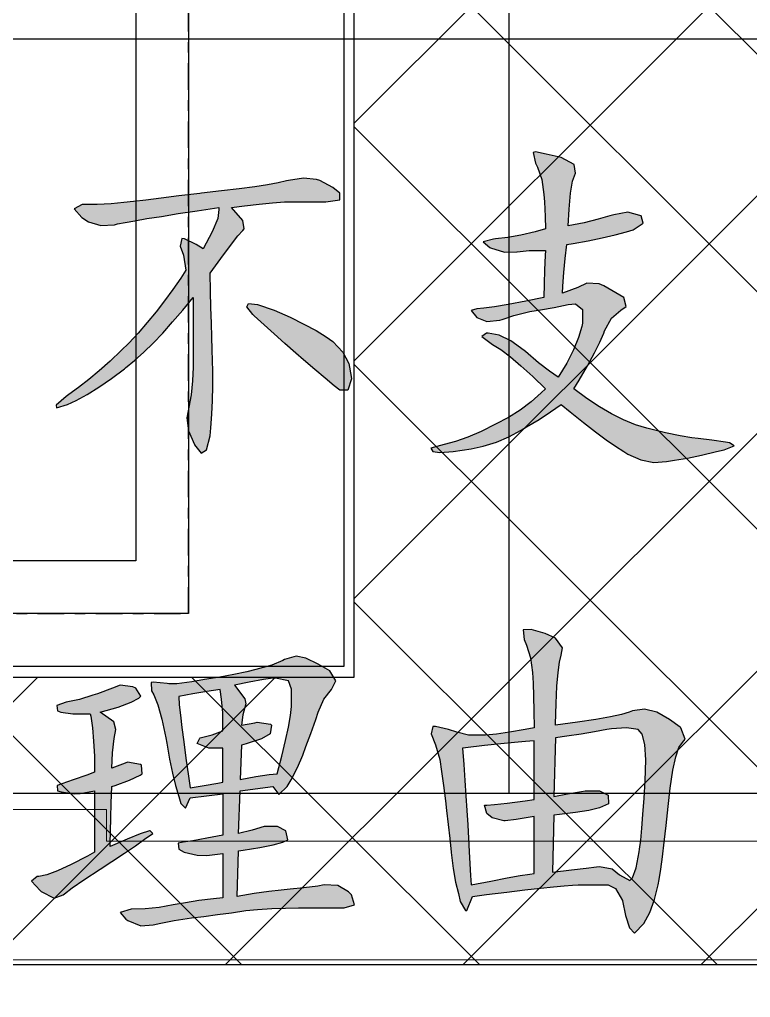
# Model space of a CAD drawing. Header units: millimetres. Extents: x 20905 to 43117, y -15595 to -5301.
# Drawn here: x 26114.19 to 26121.1, y -15139.69 to -15130.45 of the extents above; entities that cross this region are included whole.
import ezdxf

# ---------------------------------------------------------------- set-up
doc = ezdxf.new("R2010")
doc.units = ezdxf.units.MM
doc.header["$LTSCALE"] = 0.2
doc.linetypes.add('CENTER', pattern=[2, 1.25, -0.25, 0.25, -0.25])
doc.layers.add('HOU', color=7, linetype='Continuous', lineweight=13)
for name, color, linetype in [('LCM', 5, 'Continuous'), ('LENS', 6, 'Continuous'), ('tape', 62, 'Continuous'), ('保护膜', 3, 'Continuous')]:
    doc.layers.add(name, color=color, linetype=linetype)

# ---------------------------------------------------------------- blocks, each defined once
blk = doc.blocks.new('LCM')
at = {"layer": 'tape', "linetype": 'ByBlock'}
h = blk.add_hatch(dxfattribs=at)
h.set_pattern_fill('ANSI37', color=256, scale=0.5, style=0)
h.set_pattern_definition([(45, (-4594.2397, 2209.7575), (-1.122532, 1.122532), []), (135, (-4594.2397, 2209.7575), (-1.122532, -1.122532), [])])
edge = h.paths.add_edge_path()
edge.add_line((33.171, -226.368), (31.171, -225.368))
edge.add_line((31.171, -225.368), (-3.32, -225.368))
edge.add_arc((-3.32, -224.868), 0.5, 180, 270, ccw=False)
edge.add_line((-3.82, -224.868), (-3.82, 2.732))
edge.add_arc((-3.32, 2.732), 0.5, 90, 180, ccw=False)
edge.add_line((-3.32, 3.232), (138.68, 3.232))
edge.add_arc((138.68, 2.732), 0.5, 0, 90, ccw=False)
edge.add_line((139.18, 2.732), (139.18, -224.868))
edge.add_arc((138.68, -224.868), 0.5, -90, 0, ccw=False)
edge.add_line((138.68, -225.368), (85.3858, -225.368))
edge.add_line((85.3858, -225.368), (83.7108, -226.368))
edge.add_line((83.7108, -226.368), (33.171, -226.368))
h.paths.add_polyline_path([(-1.1, -218.64), (136.46, -218.64), (136.46, 1.1), (-1.1, 1.1)], flags=16)
at = {"layer": 'HOU', "linetype": 'ByBlock'}
for p, q in [((-3.77, 2.682), (-3.77, -224.818)), ((-2.35, -2.8), (-2.35, -216.3)), ((-2.65, -224.6), (-2.65, -216.3)), ((-2.65, -216.3), (-2.35, -216.3))]:
    blk.add_line(p, q, dxfattribs=at)
at = {"layer": 'LCM', "linetype": 'ByBlock'}
for points in [[(-2.2, 2), (137.56, 2), (137.56, -223.8), (-2.2, -223.8)], [(137.56, -220.1), (-2.2, -220.1), (-2.2, 2), (137.56, 2)], [(-1, 1), (136.36, 1), (136.36, -218.54), (-1, -218.54)], [(0, 0), (135.36, 0), (135.36, -216.576), (0, -216.576)]]:
    blk.add_lwpolyline(points, close=True, dxfattribs=at)
at = {"layer": 'LCM', "linetype": 'CENTER'}
blk.add_lwpolyline([(-0.5, -217.076), (135.86, -217.076), (135.86, 0.5), (-0.5, 0.5)], close=True, dxfattribs=at)
at = {"layer": 'tape', "linetype": 'ByBlock'}
blk.add_lwpolyline([(33.171, -226.368), (31.171, -225.368), (-3.32, -225.368, -0.414214), (-3.82, -224.868), (-3.82, 2.732, -0.414214), (-3.32, 3.232), (138.68, 3.232, -0.414214), (139.18, 2.732), (139.18, -224.868, -0.414214), (138.68, -225.368), (85.3858, -225.368), (85.3858, -225.368), (83.7108, -226.368)], format="xyb", close=True, dxfattribs=at)
blk.add_lwpolyline([(-1.1, -218.64), (136.46, -218.64), (136.46, 1.1), (-1.1, 1.1)], close=True, dxfattribs=at)

msp = doc.modelspace()

# ---------------------------------------------------------------- hatches: boundary and pattern name
for points in [[(26119.1601, -15132.631), (26119.0083, -15132.6335), (26118.8951, -15132.6434), (26118.8914, -15132.6434), (26118.7757, -15132.6471), (26118.6413, -15132.6061), (26118.6351, -15132.6036), (26118.5729, -15132.5513), (26118.6711, -15132.524), (26118.6886, -15132.5227), (26118.8043, -15132.5103), (26118.93, -15132.4879), (26119.0643, -15132.4555), (26119.1601, -15132.4282), (26119.1576, -15132.31), (26119.1514, -15132.1731), (26119.1464, -15132.1047), (26119.1265, -15131.9603), (26119.0855, -15131.8446), (26119.0656, -15131.8085), (26119.0444, -15131.7052), (26119.0656, -15131.7003), (26119.1676, -15131.7214), (26119.3082, -15131.7538), (26119.4314, -15131.8197), (26119.4438, -15131.9018), (26119.4177, -15131.9777), (26119.3978, -15132.0897), (26119.3841, -15132.2415), (26119.3754, -15132.4008), (26119.5259, -15132.3697), (26119.6578, -15132.3373), (26119.7698, -15132.305), (26119.8071, -15132.2938), (26119.939, -15132.2701), (26120.0535, -15132.3012), (26120.0635, -15132.3062), (26120.0846, -15132.3734), (26119.9888, -15132.4356), (26119.9278, -15132.4555), (26119.8183, -15132.4854), (26119.6977, -15132.514), (26119.5658, -15132.5414), (26119.4227, -15132.5663), (26119.3629, -15132.5762), (26119.348, -15132.7081), (26119.3356, -15132.8388), (26119.3256, -15132.9707), (26119.3219, -15133.0354), (26119.4675, -15132.9818), (26119.5508, -15132.9408), (26119.6678, -15132.9458), (26119.7126, -15132.9669), (26119.8271, -15133.0329), (26119.9017, -15133.0752), (26119.9229, -15133.161), (26119.8743, -15133.1971), (26119.786, -15133.2705), (26119.72, -15133.39), (26119.7126, -15133.4124), (26119.6753, -15133.4982), (26119.6242, -15133.6002), (26119.5595, -15133.7209), (26119.4787, -15133.8578), (26119.4301, -15133.9387), (26119.5521, -15134.0295), (26119.6703, -15134.1091), (26119.786, -15134.1763), (26119.8992, -15134.2336), (26120.01, -15134.2784), (26120.117, -15134.312), (26120.1307, -15134.3157), (26120.2936, -15134.3555), (26120.4318, -15134.3841), (26120.5425, -15134.4028), (26120.6022, -15134.4102), (26120.7329, -15134.4239), (26120.8623, -15134.4438), (26120.8984, -15134.4501), (26120.9431, -15134.4774), (26120.8498, -15134.5148), (26120.7764, -15134.5309), (26120.6346, -15134.5658), (26120.5027, -15134.5932), (26120.3795, -15134.6143), (26120.3048, -15134.6255), (26120.1842, -15134.6342), (26120.0622, -15134.6106), (26119.9403, -15134.5558), (26119.9017, -15134.5309), (26119.8233, -15134.4824), (26119.7337, -15134.4202), (26119.633, -15134.3443), (26119.5197, -15134.2572), (26119.3941, -15134.1564), (26119.3082, -15134.0867), (26119.2087, -15134.1577), (26119.1004, -15134.2286), (26118.9822, -15134.2995), (26118.9312, -15134.3294), (26118.8167, -15134.3928), (26118.6973, -15134.4438), (26118.5729, -15134.4812), (26118.4596, -15134.5048), (26118.2904, -15134.5322), (26118.1647, -15134.5396), (26118.0963, -15134.5309), (26118.0801, -15134.4986), (26118.2033, -15134.4638), (26118.3103, -15134.4364), (26118.4273, -15134.3966), (26118.5554, -15134.3418), (26118.6886, -15134.2746), (26118.8117, -15134.2112), (26118.9237, -15134.1402), (26119.027, -15134.0631), (26119.1216, -15133.9785), (26119.1601, -15133.9387), (26119.0407, -15133.8217), (26118.93, -15133.7209), (26118.8304, -15133.6376), (26118.7396, -15133.5691), (26118.6624, -15133.5206), (26118.5592, -15133.4435), (26118.604, -15133.4124), (26118.6214, -15133.4124), (26118.7234, -15133.431), (26118.8354, -15133.4858), (26118.9598, -15133.5766), (26118.9723, -15133.5878), (26119.0967, -15133.6923), (26119.2, -15133.7732), (26119.2821, -15133.8304), (26119.3617, -15133.6973), (26119.4252, -15133.5716), (26119.4724, -15133.4559), (26119.5035, -15133.3489), (26119.511, -15133.3178), (26119.5098, -15133.1896), (26119.4438, -15133.1374), (26119.3754, -15133.1424), (26119.2435, -15133.1697), (26119.1141, -15133.1934), (26119.0121, -15133.2095), (26118.8628, -15133.2469), (26118.7508, -15133.283), (26118.7296, -15133.2904), (26118.6077, -15133.3029), (26118.5131, -15133.2643), (26118.4596, -15133.1983), (26118.5131, -15133.1834), (26118.5803, -15133.1784), (26118.6786, -15133.1648), (26118.8105, -15133.1424), (26118.9747, -15133.1113), (26119.1464, -15133.0752), (26119.1477, -15132.9458), (26119.1514, -15132.8151), (26119.1576, -15132.6807)], [(26116.2697, -15132.0499), (26116.4153, -15132.03), (26116.5373, -15132.0113), (26116.638, -15131.9927), (26116.7152, -15131.9753), (26116.7351, -15131.9703), (26116.8769, -15131.9504), (26116.9989, -15131.9603), (26117.0312, -15131.9703), (26117.1544, -15132.0375), (26117.2204, -15132.091), (26117.2191, -15132.1532), (26117.086, -15132.1718), (26116.6953, -15132.1718), (26116.5821, -15132.1806), (26116.4564, -15132.1942), (26116.3183, -15132.2104), (26116.1963, -15132.2253), (26116.3046, -15132.3485), (26116.3158, -15132.4282), (26116.3046, -15132.4418), (26116.2573, -15132.4941), (26116.1876, -15132.5837), (26116.0943, -15132.7081), (26115.9948, -15132.8462), (26115.9985, -15133.0154), (26116.0022, -15133.1722), (26116.006, -15133.3178), (26116.0097, -15133.4497), (26116.0134, -15133.5691), (26116.0172, -15133.6761), (26116.0209, -15133.7707), (26116.0209, -15133.7769), (26116.0196, -15133.915), (26116.0159, -15134.0494), (26116.0097, -15134.1801), (26116.001, -15134.307), (26115.9948, -15134.3829), (26115.9599, -15134.5173), (26115.9114, -15134.5459), (26115.8479, -15134.4687), (26115.8467, -15134.4638), (26115.7907, -15134.3356), (26115.7745, -15134.2124), (26115.792, -15134.1129), (26115.8156, -15133.9947), (26115.8293, -15133.864), (26115.833, -15133.7359), (26115.833, -15133.0752), (26115.736, -15133.1959), (26115.6402, -15133.3078), (26115.5468, -15133.4124), (26115.456, -15133.5069), (26115.3677, -15133.594), (26115.2806, -15133.6724), (26115.196, -15133.7421), (26115.186, -15133.7496), (26115.0616, -15133.8429), (26114.9446, -15133.9237), (26114.8339, -15133.9934), (26114.7306, -15134.0482), (26114.6472, -15134.0867), (26114.544, -15134.1178), (26114.5402, -15134.093), (26114.6348, -15134.0108), (26114.6609, -15133.9922), (26114.753, -15133.9262), (26114.8476, -15133.8516), (26114.9471, -15133.7695), (26115.0491, -15133.6774), (26115.1537, -15133.5778), (26115.2271, -15133.5069), (26115.3142, -15133.4124), (26115.4, -15133.3141), (26115.4834, -15133.2133), (26115.5643, -15133.1088), (26115.6414, -15133.0018), (26115.7173, -15132.8923), (26115.7658, -15132.8189), (26115.7422, -15132.6758), (26115.7111, -15132.5899), (26115.7273, -15132.5202), (26115.7521, -15132.5227), (26115.8641, -15132.575), (26115.9276, -15132.6173), (26116.0147, -15132.4555), (26116.0657, -15132.3311), (26116.0781, -15132.244), (26116.0756, -15132.2253), (26115.8728, -15132.2565), (26115.6924, -15132.2838), (26115.5344, -15132.31), (26115.3975, -15132.3311), (26115.2831, -15132.351), (26115.191, -15132.3672), (26115.1213, -15132.3809), (26115.0914, -15132.3883), (26114.962, -15132.3971), (26114.8451, -15132.361), (26114.7816, -15132.3199), (26114.7107, -15132.2378), (26114.7866, -15132.1992), (26114.7953, -15132.1992), (26114.9272, -15132.1967), (26115.0591, -15132.1905), (26115.1188, -15132.1855), (26115.181, -15132.1793), (26115.2706, -15132.1694), (26115.3863, -15132.1557), (26115.5307, -15132.1382), (26115.6999, -15132.1171), (26115.8977, -15132.0935), (26115.9139, -15132.091), (26116.103, -15132.0698)], [(26117.3286, -15133.8441), (26117.295, -15133.9524), (26117.2191, -15133.9511), (26117.1668, -15133.9113), (26117.0798, -15133.8391), (26116.9827, -15133.757), (26116.8757, -15133.6649), (26116.8023, -15133.6015), (26116.7003, -15133.5107), (26116.6007, -15133.4211), (26116.5037, -15133.334), (26116.4103, -15133.2481), (26116.3991, -15133.2369), (26116.3407, -15133.1635), (26116.3556, -15133.1324), (26116.4427, -15133.1436), (26116.6007, -15133.1971), (26116.75, -15133.263), (26116.8807, -15133.3278), (26116.9951, -15133.3887), (26117.0909, -15133.4484), (26117.1532, -15133.4932), (26117.2465, -15133.5915), (26117.3037, -15133.701), (26117.3274, -15133.8217)], [(26114.8675, -15137.0319), (26114.8625, -15137.0095), (26114.6983, -15137.0107), (26114.585, -15136.9946), (26114.5527, -15136.9821), (26114.5477, -15136.9311), (26114.6336, -15136.9012), (26114.7605, -15136.8739), (26114.8874, -15136.8353), (26114.9297, -15136.8204), (26115.0728, -15136.7681), (26115.1462, -15136.7395), (26115.2656, -15136.7557), (26115.2943, -15136.7669), (26115.339, -15136.8428), (26115.3204, -15136.8614), (26115.2495, -15136.9), (26115.1263, -15136.946), (26114.9571, -15136.9958), (26115.084, -15137.0866), (26115.1051, -15137.1576), (26115.0877, -15137.2422), (26115.074, -15137.3778), (26115.0653, -15137.5221), (26115.191, -15137.4761), (26115.2134, -15137.4674), (26115.3366, -15137.4885), (26115.3478, -15137.4947), (26115.3515, -15137.5769), (26115.3341, -15137.5893), (26115.232, -15137.6378), (26115.0977, -15137.6864), (26115.0653, -15137.6963), (26115.0591, -15137.8531), (26115.0554, -15137.9937), (26115.0529, -15138.1206), (26115.0516, -15138.2326), (26115.0516, -15138.2637), (26115.2096, -15138.194), (26115.3328, -15138.1455), (26115.4224, -15138.1169), (26115.4286, -15138.1144), (26115.4523, -15138.1393), (26115.3751, -15138.1953), (26115.2893, -15138.2562), (26115.1872, -15138.3271), (26115.0678, -15138.4055), (26114.9571, -15138.4789), (26114.8028, -15138.5772), (26114.6908, -15138.6544), (26114.6186, -15138.7104), (26114.6074, -15138.7216), (26114.5228, -15138.7527), (26114.3996, -15138.688), (26114.3909, -15138.6805), (26114.3076, -15138.5909), (26114.3623, -15138.5486), (26114.3772, -15138.5461), (26114.4519, -15138.53), (26114.5539, -15138.4926), (26114.6808, -15138.4329), (26114.8351, -15138.3545), (26114.9036, -15138.3172), (26114.9036, -15137.7374), (26114.7679, -15137.7623), (26114.7144, -15137.7647), (26114.5863, -15137.7473), (26114.5527, -15137.7374), (26114.5502, -15137.6864), (26114.5937, -15137.6702), (26114.702, -15137.6329), (26114.8314, -15137.5881), (26114.9036, -15137.5619), (26114.9011, -15137.4089), (26114.8936, -15137.2695), (26114.8824, -15137.1439)]]:
    msp.add_hatch(color=5).paths.add_polyline_path(points)
h = msp.add_hatch(color=5)
h.paths.add_polyline_path([(26119.0519, -15136.9846), (26119.0494, -15136.844), (26119.0444, -15136.7208), (26119.0394, -15136.6188), (26119.0195, -15136.4819), (26118.9822, -15136.36), (26118.9586, -15136.3077), (26118.9499, -15136.2169), (26119.0258, -15136.2144), (26119.1589, -15136.2505), (26119.2547, -15136.2953), (26119.3206, -15136.3861), (26119.3082, -15136.457), (26119.2933, -15136.5205), (26119.2808, -15136.6188), (26119.2696, -15136.7482), (26119.2609, -15136.9112), (26119.2547, -15137.1065), (26119.2547, -15137.1177), (26119.4625, -15137.0891), (26119.6354, -15137.063), (26119.7748, -15137.0393), (26119.8806, -15137.0157), (26119.9527, -15136.9946), (26119.9826, -15136.9821), (26120.0971, -15136.9659), (26120.2115, -15136.9958), (26120.331, -15137.0642), (26120.433, -15137.1376), (26120.4405, -15137.1439), (26120.479, -15137.2484), (26120.4542, -15137.2795), (26120.4218, -15137.3268), (26120.3919, -15137.4151), (26120.3633, -15137.5433), (26120.3384, -15137.7125), (26120.3185, -15137.8854), (26120.2999, -15138.0659), (26120.2824, -15138.2239), (26120.2663, -15138.362), (26120.2501, -15138.4789), (26120.2339, -15138.5748), (26120.2252, -15138.627), (26120.1916, -15138.7639), (26120.1456, -15138.8858), (26120.0896, -15138.9916), (26120.0012, -15139.0824), (26119.9552, -15139.0314), (26119.9179, -15138.9144), (26119.888, -15138.7776), (26119.888, -15138.7751), (26119.8221, -15138.6594), (26119.7536, -15138.627), (26119.47, -15138.627), (26119.4165, -15138.6295), (26119.3393, -15138.6345), (26119.2385, -15138.6444), (26119.1141, -15138.6569), (26118.9673, -15138.673), (26118.7968, -15138.6942), (26118.604, -15138.7178), (26118.4733, -15138.7353), (26118.4198, -15138.8672), (26118.4061, -15138.8696), (26118.3551, -15138.7838), (26118.3389, -15138.7079), (26118.3128, -15138.5996), (26118.2904, -15138.4702), (26118.2717, -15138.3197), (26118.2717, -15138.3172), (26118.2568, -15138.1865), (26118.2419, -15138.0547), (26118.2269, -15137.924), (26118.217, -15137.8319), (26118.1996, -15137.6864), (26118.1809, -15137.5557), (26118.1635, -15137.4412), (26118.1224, -15137.3019), (26118.0826, -15137.1986), (26118.0988, -15137.1289), (26118.1224, -15137.1302), (26118.2469, -15137.1576), (26118.3252, -15137.1849), (26118.4335, -15137.2111), (26118.5791, -15137.2123), (26118.594, -15137.2111), (26118.6973, -15137.2011), (26118.8217, -15137.1837), (26118.9685, -15137.1588), (26119.0531, -15137.1439)])
h.paths.add_polyline_path([(26119.2945, -15137.9613), (26119.4451, -15137.9427), (26119.5707, -15137.9228), (26119.6728, -15137.8991), (26119.7574, -15137.8593), (26119.7536, -15137.7772), (26119.6715, -15137.7374), (26119.5371, -15137.7374), (26119.5011, -15137.7436), (26119.3704, -15137.7672), (26119.241, -15137.7909), (26119.2547, -15137.2384), (26119.3629, -15137.2223), (26119.4998, -15137.2011), (26119.6255, -15137.1787), (26119.74, -15137.1576), (26119.7848, -15137.1513), (26119.9254, -15137.1439), (26120.0361, -15137.1576), (26120.0759, -15137.2036), (26120.0995, -15137.2994), (26120.1095, -15137.4462), (26120.1033, -15137.6428), (26120.0933, -15137.8058), (26120.0821, -15137.9601), (26120.0709, -15138.092), (26120.061, -15138.2027), (26120.0498, -15138.2898), (26120.046, -15138.3147), (26120.0174, -15138.4665), (26119.9826, -15138.5598), (26119.9589, -15138.5835), (26119.8606, -15138.5324), (26119.7897, -15138.474), (26119.6728, -15138.4516), (26119.6441, -15138.4553), (26119.5446, -15138.4677), (26119.4065, -15138.4839), (26119.2273, -15138.5063), (26119.241, -15137.9663)])
h.paths.add_polyline_path([(26119.0531, -15137.8182), (26118.971, -15137.8307), (26118.8005, -15137.8531), (26118.6799, -15137.868), (26118.6077, -15137.8718), (26118.5865, -15137.8742), (26118.6077, -15137.9526), (26118.6575, -15137.9937), (26118.7694, -15138.0198), (26118.7819, -15138.0198), (26118.8852, -15138.0086), (26119.0531, -15137.98), (26119.0531, -15138.5188), (26119.0133, -15138.5237), (26118.9212, -15138.5387), (26118.7981, -15138.5598), (26118.645, -15138.5897), (26118.4596, -15138.627), (26118.4546, -15138.5387), (26118.4484, -15138.4267), (26118.4422, -15138.3097), (26118.4347, -15138.1865), (26118.4273, -15138.0584), (26118.4186, -15137.924), (26118.4099, -15137.7847), (26118.3999, -15137.6403), (26118.3899, -15137.4885), (26118.3787, -15137.333), (26118.4061, -15137.3305), (26118.584, -15137.3106), (26118.7383, -15137.2944), (26118.8677, -15137.282), (26118.9723, -15137.272), (26119.0531, -15137.2658)])
h = msp.add_hatch(color=5)
h.paths.add_polyline_path([(26116.2187, -15136.6387), (26116.3407, -15136.6126), (26116.4253, -15136.5914), (26116.5758, -15136.5516), (26116.6803, -15136.5068), (26116.6953, -15136.4969), (26116.8073, -15136.4657), (26116.8968, -15136.4832), (26117.0163, -15136.5416), (26117.1258, -15136.6051), (26117.183, -15136.6984), (26117.1395, -15136.7805), (26117.0698, -15136.8714), (26117.0138, -15136.9946), (26116.9914, -15137.063), (26116.9441, -15137.1961), (26116.8993, -15137.3193), (26116.8707, -15137.4002), (26116.8209, -15137.5171), (26116.76, -15137.6353), (26116.7214, -15137.6963), (26116.6418, -15137.771), (26116.587, -15137.6976), (26116.587, -15137.6963), (26116.2772, -15137.7374), (26116.2635, -15138.1418), (26116.3904, -15138.1094), (26116.5062, -15138.0746), (26116.6306, -15138.0758), (26116.709, -15138.1144), (26116.7289, -15138.2015), (26116.6816, -15138.2226), (26116.5895, -15138.2475), (26116.4651, -15138.2724), (26116.3058, -15138.2973), (26116.2635, -15138.3035), (26116.2498, -15138.7353), (26116.4091, -15138.7091), (26116.5485, -15138.6892), (26116.6667, -15138.6755), (26116.7488, -15138.6681), (26116.8794, -15138.6544), (26117.0101, -15138.637), (26117.0723, -15138.627), (26117.2004, -15138.632), (26117.3025, -15138.693), (26117.3286, -15138.7216), (26117.3572, -15138.8161), (26117.2614, -15138.8435), (26117.2477, -15138.8423), (26116.8297, -15138.8423), (26116.7065, -15138.8448), (26116.5771, -15138.8497), (26116.4415, -15138.8597), (26116.3307, -15138.8696), (26116.1951, -15138.8895), (26116.0632, -15138.907), (26115.935, -15138.9244), (26115.8193, -15138.9368), (26115.6563, -15138.9642), (26115.5294, -15138.9878), (26115.456, -15139.004), (26115.339, -15139.0127), (26115.2171, -15138.963), (26115.1997, -15138.9505), (26115.1449, -15138.8871), (26115.2482, -15138.8572), (26115.2532, -15138.856), (26115.3813, -15138.8522), (26115.512, -15138.8385), (26115.6439, -15138.8161), (26115.7608, -15138.795), (26115.8878, -15138.7751), (26116.0259, -15138.7577), (26116.1155, -15138.7489), (26116.1155, -15138.3309), (26115.9649, -15138.3483), (26115.8728, -15138.3446), (26115.7484, -15138.3172), (26115.6986, -15138.2898), (26115.6924, -15138.2313), (26115.7384, -15138.2226), (26115.8318, -15138.2089), (26115.9637, -15138.1853), (26116.1155, -15138.1554), (26116.1155, -15137.7647), (26115.8056, -15137.8046), (26115.7621, -15137.9004), (26115.7185, -15137.8568), (26115.6986, -15137.7909), (26115.6675, -15137.6888), (26115.6389, -15137.5706), (26115.6103, -15137.4375), (26115.5842, -15137.287), (26115.5767, -15137.2384), (26115.5394, -15137.0617), (26115.5008, -15136.9261), (26115.4635, -15136.8303), (26115.4423, -15136.793), (26115.4373, -15136.7146), (26115.456, -15136.7121), (26115.5879, -15136.7233), (26115.6041, -15136.7258), (26115.6787, -15136.727), (26115.8231, -15136.7071), (26115.94, -15136.686), (26116.0856, -15136.6636)])
h.paths.add_polyline_path([(26116.5646, -15137.109), (26116.439, -15137.0904), (26116.4153, -15137.0941), (26116.2909, -15137.1177), (26116.3021, -15137.0207), (26116.3307, -15136.9149), (26116.3208, -15136.8676), (26116.2237, -15136.7395), (26116.3643, -15136.7121), (26116.4974, -15136.6872), (26116.587, -15136.6723), (26116.6132, -15136.6723), (26116.7351, -15136.6997), (26116.7625, -15136.7756), (26116.7625, -15136.9423), (26116.7538, -15137.0257), (26116.7351, -15137.1352), (26116.7077, -15137.2633), (26116.6729, -15137.4101), (26116.6281, -15137.5756), (26116.5534, -15137.5843), (26116.4265, -15137.603), (26116.2772, -15137.6291), (26116.2909, -15137.3056), (26116.3357, -15137.2944), (26116.48, -15137.2459), (26116.5609, -15137.1986), (26116.5733, -15137.1177)])
h.paths.add_polyline_path([(26115.7136, -15137.0232), (26115.7036, -15136.9261), (26115.6986, -15136.8477), (26115.6999, -15136.8477), (26115.8318, -15136.8216), (26115.9624, -15136.7992), (26116.0893, -15136.7805), (26116.103, -15136.8701), (26116.113, -15137.0008), (26116.1155, -15137.1712), (26116.0122, -15137.2086), (26115.9002, -15137.2384), (26115.8977, -15137.2397), (26115.8728, -15137.2919), (26115.9811, -15137.333), (26116.1155, -15137.333), (26116.1155, -15137.6565), (26116.0669, -15137.6652), (26115.9388, -15137.6876), (26115.8056, -15137.71), (26115.7895, -15137.5993), (26115.7646, -15137.4276), (26115.7447, -15137.2745), (26115.7273, -15137.1401)])

# ---------------------------------------------------------------- linework, layer by layer
at = {"color": 5}
for points in [[(26119.1576, -15132.6807), (26119.1514, -15132.8151), (26119.1477, -15132.9458), (26119.1464, -15133.0752), (26118.9747, -15133.1113), (26118.8105, -15133.1424), (26118.6786, -15133.1648), (26118.5803, -15133.1784), (26118.5131, -15133.1834), (26118.4596, -15133.1983), (26118.5131, -15133.2643), (26118.6077, -15133.3029), (26118.7296, -15133.2904), (26118.7508, -15133.283), (26118.8628, -15133.2469), (26119.0121, -15133.2095), (26119.1141, -15133.1934), (26119.2435, -15133.1697), (26119.3754, -15133.1424), (26119.4438, -15133.1374), (26119.5098, -15133.1896), (26119.511, -15133.3178), (26119.5035, -15133.3489), (26119.4724, -15133.4559), (26119.4252, -15133.5716), (26119.3617, -15133.6973), (26119.2821, -15133.8304), (26119.2, -15133.7732), (26119.0967, -15133.6923), (26118.9723, -15133.5878), (26118.9598, -15133.5766), (26118.8354, -15133.4858), (26118.7234, -15133.431), (26118.6214, -15133.4124), (26118.604, -15133.4124), (26118.5592, -15133.4435), (26118.6624, -15133.5206), (26118.7396, -15133.5691), (26118.8304, -15133.6376), (26118.93, -15133.7209), (26119.0407, -15133.8217), (26119.1601, -15133.9387), (26119.1216, -15133.9785), (26119.027, -15134.0631), (26118.9237, -15134.1402), (26118.8117, -15134.2112), (26118.6886, -15134.2746), (26118.5554, -15134.3418), (26118.4273, -15134.3966), (26118.3103, -15134.4364), (26118.2033, -15134.4638), (26118.0801, -15134.4986), (26118.0963, -15134.5309), (26118.1647, -15134.5396), (26118.2904, -15134.5322), (26118.4596, -15134.5048), (26118.5729, -15134.4812), (26118.6973, -15134.4438), (26118.8167, -15134.3928), (26118.9312, -15134.3294), (26118.9822, -15134.2995), (26119.1004, -15134.2286), (26119.2087, -15134.1577), (26119.3082, -15134.0867), (26119.3941, -15134.1564), (26119.5197, -15134.2572), (26119.633, -15134.3443), (26119.7337, -15134.4202), (26119.8233, -15134.4824), (26119.9017, -15134.5309), (26119.9403, -15134.5558), (26120.0622, -15134.6106), (26120.1842, -15134.6342), (26120.3048, -15134.6255), (26120.3795, -15134.6143), (26120.5027, -15134.5932), (26120.6346, -15134.5658), (26120.7764, -15134.5309), (26120.8498, -15134.5148), (26120.9431, -15134.4774), (26120.8984, -15134.4501), (26120.8623, -15134.4438), (26120.7329, -15134.4239), (26120.6022, -15134.4102), (26120.5425, -15134.4028), (26120.4318, -15134.3841), (26120.2936, -15134.3555), (26120.1307, -15134.3157), (26120.117, -15134.312), (26120.01, -15134.2784), (26119.8992, -15134.2336), (26119.786, -15134.1763), (26119.6703, -15134.1091), (26119.5521, -15134.0295), (26119.4301, -15133.9387), (26119.4787, -15133.8578), (26119.5595, -15133.7209), (26119.6242, -15133.6002), (26119.6753, -15133.4982), (26119.7126, -15133.4124), (26119.72, -15133.39), (26119.786, -15133.2705), (26119.8743, -15133.1971), (26119.9229, -15133.161), (26119.9017, -15133.0752), (26119.8271, -15133.0329), (26119.7126, -15132.9669), (26119.6678, -15132.9458), (26119.5508, -15132.9408), (26119.4675, -15132.9818), (26119.3219, -15133.0354), (26119.3256, -15132.9707), (26119.3356, -15132.8388), (26119.348, -15132.7081), (26119.3629, -15132.5762), (26119.4227, -15132.5663), (26119.5658, -15132.5414), (26119.6977, -15132.514), (26119.8183, -15132.4854), (26119.9278, -15132.4555), (26119.9888, -15132.4356), (26120.0846, -15132.3734), (26120.0635, -15132.3062), (26120.0535, -15132.3012), (26119.939, -15132.2701), (26119.8071, -15132.2938), (26119.7698, -15132.305), (26119.6578, -15132.3373), (26119.5259, -15132.3697), (26119.3754, -15132.4008), (26119.3841, -15132.2415), (26119.3978, -15132.0897), (26119.4177, -15131.9777), (26119.4438, -15131.9018), (26119.4314, -15131.8197), (26119.3082, -15131.7538), (26119.1676, -15131.7214), (26119.0656, -15131.7003), (26119.0444, -15131.7052), (26119.0656, -15131.8085), (26119.0855, -15131.8446), (26119.1265, -15131.9603), (26119.1464, -15132.1047), (26119.1514, -15132.1731), (26119.1576, -15132.31), (26119.1601, -15132.4282), (26119.0643, -15132.4555), (26118.93, -15132.4879), (26118.8043, -15132.5103), (26118.6886, -15132.5227), (26118.6711, -15132.524), (26118.5729, -15132.5513), (26118.6351, -15132.6036), (26118.6413, -15132.6061), (26118.7757, -15132.6471), (26118.8914, -15132.6434), (26118.8951, -15132.6434), (26119.0083, -15132.6335), (26119.1601, -15132.631)], [(26116.103, -15132.0698), (26115.9139, -15132.091), (26115.8977, -15132.0935), (26115.6999, -15132.1171), (26115.5307, -15132.1382), (26115.3863, -15132.1557), (26115.2706, -15132.1694), (26115.181, -15132.1793), (26115.1188, -15132.1855), (26115.0591, -15132.1905), (26114.9272, -15132.1967), (26114.7953, -15132.1992), (26114.7866, -15132.1992), (26114.7107, -15132.2378), (26114.7816, -15132.3199), (26114.8451, -15132.361), (26114.962, -15132.3971), (26115.0914, -15132.3883), (26115.1213, -15132.3809), (26115.191, -15132.3672), (26115.2831, -15132.351), (26115.3975, -15132.3311), (26115.5344, -15132.31), (26115.6924, -15132.2838), (26115.8728, -15132.2565), (26116.0756, -15132.2253), (26116.0781, -15132.244), (26116.0657, -15132.3311), (26116.0147, -15132.4555), (26115.9276, -15132.6173), (26115.8641, -15132.575), (26115.7521, -15132.5227), (26115.7273, -15132.5202), (26115.7111, -15132.5899), (26115.7422, -15132.6758), (26115.7658, -15132.8189), (26115.7173, -15132.8923), (26115.6414, -15133.0018), (26115.5643, -15133.1088), (26115.4834, -15133.2133), (26115.4, -15133.3141), (26115.3142, -15133.4124), (26115.2271, -15133.5069), (26115.1537, -15133.5778), (26115.0491, -15133.6774), (26114.9471, -15133.7695), (26114.8476, -15133.8516), (26114.753, -15133.9262), (26114.6609, -15133.9922), (26114.6348, -15134.0108), (26114.5402, -15134.093), (26114.544, -15134.1178), (26114.6472, -15134.0867), (26114.7306, -15134.0482), (26114.8339, -15133.9934), (26114.9446, -15133.9237), (26115.0616, -15133.8429), (26115.186, -15133.7496), (26115.196, -15133.7421), (26115.2806, -15133.6724), (26115.3677, -15133.594), (26115.456, -15133.5069), (26115.5468, -15133.4124), (26115.6402, -15133.3078), (26115.736, -15133.1959), (26115.833, -15133.0752), (26115.833, -15133.7359), (26115.8293, -15133.864), (26115.8156, -15133.9947), (26115.792, -15134.1129), (26115.7745, -15134.2124), (26115.7907, -15134.3356), (26115.8467, -15134.4638), (26115.8479, -15134.4687), (26115.9114, -15134.5459), (26115.9599, -15134.5173), (26115.9948, -15134.3829), (26116.001, -15134.307), (26116.0097, -15134.1801), (26116.0159, -15134.0494), (26116.0196, -15133.915), (26116.0209, -15133.7769), (26116.0209, -15133.7707), (26116.0172, -15133.6761), (26116.0134, -15133.5691), (26116.0097, -15133.4497), (26116.006, -15133.3178), (26116.0022, -15133.1722), (26115.9985, -15133.0154), (26115.9948, -15132.8462), (26116.0943, -15132.7081), (26116.1876, -15132.5837), (26116.2573, -15132.4941), (26116.3046, -15132.4418), (26116.3158, -15132.4282), (26116.3046, -15132.3485), (26116.1963, -15132.2253), (26116.3183, -15132.2104), (26116.4564, -15132.1942), (26116.5821, -15132.1806), (26116.6953, -15132.1718), (26117.086, -15132.1718), (26117.2191, -15132.1532), (26117.2204, -15132.091), (26117.1544, -15132.0375), (26117.0312, -15131.9703), (26116.9989, -15131.9603), (26116.8769, -15131.9504), (26116.7351, -15131.9703), (26116.7152, -15131.9753), (26116.638, -15131.9927), (26116.5373, -15132.0113), (26116.4153, -15132.03), (26116.2697, -15132.0499)], [(26117.3286, -15133.8441), (26117.295, -15133.9524), (26117.2191, -15133.9511), (26117.1668, -15133.9113), (26117.0798, -15133.8391), (26116.9827, -15133.757), (26116.8757, -15133.6649), (26116.8023, -15133.6015), (26116.7003, -15133.5107), (26116.6007, -15133.4211), (26116.5037, -15133.334), (26116.4103, -15133.2481), (26116.3991, -15133.2369), (26116.3407, -15133.1635), (26116.3556, -15133.1324), (26116.4427, -15133.1436), (26116.6007, -15133.1971), (26116.75, -15133.263), (26116.8807, -15133.3278), (26116.9951, -15133.3887), (26117.0909, -15133.4484), (26117.1532, -15133.4932), (26117.2465, -15133.5915), (26117.3037, -15133.701), (26117.3274, -15133.8217)], [(26119.0531, -15137.1439), (26118.9685, -15137.1588), (26118.8217, -15137.1837), (26118.6973, -15137.2011), (26118.594, -15137.2111), (26118.5791, -15137.2123), (26118.4335, -15137.2111), (26118.3252, -15137.1849), (26118.2469, -15137.1576), (26118.1224, -15137.1302), (26118.0988, -15137.1289), (26118.0826, -15137.1986), (26118.1224, -15137.3019), (26118.1635, -15137.4412), (26118.1809, -15137.5557), (26118.1996, -15137.6864), (26118.217, -15137.8319), (26118.2269, -15137.924), (26118.2419, -15138.0547), (26118.2568, -15138.1865), (26118.2717, -15138.3172), (26118.2717, -15138.3197), (26118.2904, -15138.4702), (26118.3128, -15138.5996), (26118.3389, -15138.7079), (26118.3551, -15138.7838), (26118.4061, -15138.8696), (26118.4198, -15138.8672), (26118.4733, -15138.7353), (26118.604, -15138.7178), (26118.7968, -15138.6942), (26118.9673, -15138.673), (26119.1141, -15138.6569), (26119.2385, -15138.6444), (26119.3393, -15138.6345), (26119.4165, -15138.6295), (26119.47, -15138.627), (26119.7536, -15138.627), (26119.8221, -15138.6594), (26119.888, -15138.7751), (26119.888, -15138.7776), (26119.9179, -15138.9144), (26119.9552, -15139.0314), (26120.0012, -15139.0824), (26120.0896, -15138.9916), (26120.1456, -15138.8858), (26120.1916, -15138.7639), (26120.2252, -15138.627), (26120.2339, -15138.5748), (26120.2501, -15138.4789), (26120.2663, -15138.362), (26120.2824, -15138.2239), (26120.2999, -15138.0659), (26120.3185, -15137.8854), (26120.3384, -15137.7125), (26120.3633, -15137.5433), (26120.3919, -15137.4151), (26120.4218, -15137.3268), (26120.4542, -15137.2795), (26120.479, -15137.2484), (26120.4405, -15137.1439), (26120.433, -15137.1376), (26120.331, -15137.0642), (26120.2115, -15136.9958), (26120.0971, -15136.9659), (26119.9826, -15136.9821), (26119.9527, -15136.9946), (26119.8806, -15137.0157), (26119.7748, -15137.0393), (26119.6354, -15137.063), (26119.4625, -15137.0891), (26119.2547, -15137.1177), (26119.2547, -15137.1065), (26119.2609, -15136.9112), (26119.2696, -15136.7482), (26119.2808, -15136.6188), (26119.2933, -15136.5205), (26119.3082, -15136.457), (26119.3206, -15136.3861), (26119.2547, -15136.2953), (26119.1589, -15136.2505), (26119.0258, -15136.2144), (26118.9499, -15136.2169), (26118.9586, -15136.3077), (26118.9822, -15136.36), (26119.0195, -15136.4819), (26119.0394, -15136.6188), (26119.0444, -15136.7208), (26119.0494, -15136.844), (26119.0519, -15136.9846)], [(26116.0856, -15136.6636), (26115.94, -15136.686), (26115.8231, -15136.7071), (26115.6787, -15136.727), (26115.6041, -15136.7258), (26115.5879, -15136.7233), (26115.456, -15136.7121), (26115.4373, -15136.7146), (26115.4423, -15136.793), (26115.4635, -15136.8303), (26115.5008, -15136.9261), (26115.5394, -15137.0617), (26115.5767, -15137.2384), (26115.5842, -15137.287), (26115.6103, -15137.4375), (26115.6389, -15137.5706), (26115.6675, -15137.6888), (26115.6986, -15137.7909), (26115.7185, -15137.8568), (26115.7621, -15137.9004), (26115.8056, -15137.8046), (26116.1155, -15137.7647), (26116.1155, -15138.1554), (26115.9637, -15138.1853), (26115.8318, -15138.2089), (26115.7384, -15138.2226), (26115.6924, -15138.2313), (26115.6986, -15138.2898), (26115.7484, -15138.3172), (26115.8728, -15138.3446), (26115.9649, -15138.3483), (26116.1155, -15138.3309), (26116.1155, -15138.7489), (26116.0259, -15138.7577), (26115.8878, -15138.7751), (26115.7608, -15138.795), (26115.6439, -15138.8161), (26115.512, -15138.8385), (26115.3813, -15138.8522), (26115.2532, -15138.856), (26115.2482, -15138.8572), (26115.1449, -15138.8871), (26115.1997, -15138.9505), (26115.2171, -15138.963), (26115.339, -15139.0127), (26115.456, -15139.004), (26115.5294, -15138.9878), (26115.6563, -15138.9642), (26115.8193, -15138.9368), (26115.935, -15138.9244), (26116.0632, -15138.907), (26116.1951, -15138.8895), (26116.3307, -15138.8696), (26116.4415, -15138.8597), (26116.5771, -15138.8497), (26116.7065, -15138.8448), (26116.8297, -15138.8423), (26117.2477, -15138.8423), (26117.2614, -15138.8435), (26117.3572, -15138.8161), (26117.3286, -15138.7216), (26117.3025, -15138.693), (26117.2004, -15138.632), (26117.0723, -15138.627), (26117.0101, -15138.637), (26116.8794, -15138.6544), (26116.7488, -15138.6681), (26116.6667, -15138.6755), (26116.5485, -15138.6892), (26116.4091, -15138.7091), (26116.2498, -15138.7353), (26116.2635, -15138.3035), (26116.3058, -15138.2973), (26116.4651, -15138.2724), (26116.5895, -15138.2475), (26116.6816, -15138.2226), (26116.7289, -15138.2015), (26116.709, -15138.1144), (26116.6306, -15138.0758), (26116.5062, -15138.0746), (26116.3904, -15138.1094), (26116.2635, -15138.1418), (26116.2772, -15137.7374), (26116.587, -15137.6963), (26116.587, -15137.6976), (26116.6418, -15137.771), (26116.7214, -15137.6963), (26116.76, -15137.6353), (26116.8209, -15137.5171), (26116.8707, -15137.4002), (26116.8993, -15137.3193), (26116.9441, -15137.1961), (26116.9914, -15137.063), (26117.0138, -15136.9946), (26117.0698, -15136.8714), (26117.1395, -15136.7805), (26117.183, -15136.6984), (26117.1258, -15136.6051), (26117.0163, -15136.5416), (26116.8968, -15136.4832), (26116.8073, -15136.4657), (26116.6953, -15136.4969), (26116.6803, -15136.5068), (26116.5758, -15136.5516), (26116.4253, -15136.5914), (26116.3407, -15136.6126), (26116.2187, -15136.6387)], [(26116.5733, -15137.1177), (26116.5609, -15137.1986), (26116.48, -15137.2459), (26116.3357, -15137.2944), (26116.2909, -15137.3056), (26116.2772, -15137.6291), (26116.4265, -15137.603), (26116.5534, -15137.5843), (26116.6281, -15137.5756), (26116.6729, -15137.4101), (26116.7077, -15137.2633), (26116.7351, -15137.1352), (26116.7538, -15137.0257), (26116.7625, -15136.9423), (26116.7625, -15136.7756), (26116.7351, -15136.6997), (26116.6132, -15136.6723), (26116.587, -15136.6723), (26116.4974, -15136.6872), (26116.3643, -15136.7121), (26116.2237, -15136.7395), (26116.3208, -15136.8676), (26116.3307, -15136.9149), (26116.3021, -15137.0207), (26116.2909, -15137.1177), (26116.4153, -15137.0941), (26116.439, -15137.0904), (26116.5646, -15137.109)], [(26114.8824, -15137.1439), (26114.8936, -15137.2695), (26114.9011, -15137.4089), (26114.9036, -15137.5619), (26114.8314, -15137.5881), (26114.702, -15137.6329), (26114.5937, -15137.6702), (26114.5502, -15137.6864), (26114.5527, -15137.7374), (26114.5863, -15137.7473), (26114.7144, -15137.7647), (26114.7679, -15137.7623), (26114.9036, -15137.7374), (26114.9036, -15138.3172), (26114.8351, -15138.3545), (26114.6808, -15138.4329), (26114.5539, -15138.4926), (26114.4519, -15138.53), (26114.3772, -15138.5461), (26114.3623, -15138.5486), (26114.3076, -15138.5909), (26114.3909, -15138.6805), (26114.3996, -15138.688), (26114.5228, -15138.7527), (26114.6074, -15138.7216), (26114.6186, -15138.7104), (26114.6908, -15138.6544), (26114.8028, -15138.5772), (26114.9571, -15138.4789), (26115.0678, -15138.4055), (26115.1872, -15138.3271), (26115.2893, -15138.2562), (26115.3751, -15138.1953), (26115.4523, -15138.1393), (26115.4286, -15138.1144), (26115.4224, -15138.1169), (26115.3328, -15138.1455), (26115.2096, -15138.194), (26115.0516, -15138.2637), (26115.0516, -15138.2326), (26115.0529, -15138.1206), (26115.0554, -15137.9937), (26115.0591, -15137.8531), (26115.0653, -15137.6963), (26115.0977, -15137.6864), (26115.232, -15137.6378), (26115.3341, -15137.5893), (26115.3515, -15137.5769), (26115.3478, -15137.4947), (26115.3366, -15137.4885), (26115.2134, -15137.4674), (26115.191, -15137.4761), (26115.0653, -15137.5221), (26115.074, -15137.3778), (26115.0877, -15137.2422), (26115.1051, -15137.1576), (26115.084, -15137.0866), (26114.9571, -15136.9958), (26115.1263, -15136.946), (26115.2495, -15136.9), (26115.3204, -15136.8614), (26115.339, -15136.8428), (26115.2943, -15136.7669), (26115.2656, -15136.7557), (26115.1462, -15136.7395), (26115.0728, -15136.7681), (26114.9297, -15136.8204), (26114.8874, -15136.8353), (26114.7605, -15136.8739), (26114.6336, -15136.9012), (26114.5477, -15136.9311), (26114.5527, -15136.9821), (26114.585, -15136.9946), (26114.6983, -15137.0107), (26114.8625, -15137.0095), (26114.8675, -15137.0319)], [(26115.7273, -15137.1401), (26115.7447, -15137.2745), (26115.7646, -15137.4276), (26115.7895, -15137.5993), (26115.8056, -15137.71), (26115.9388, -15137.6876), (26116.0669, -15137.6652), (26116.1155, -15137.6565), (26116.1155, -15137.333), (26115.9811, -15137.333), (26115.8728, -15137.2919), (26115.8977, -15137.2397), (26115.9002, -15137.2384), (26116.0122, -15137.2086), (26116.1155, -15137.1712), (26116.113, -15137.0008), (26116.103, -15136.8701), (26116.0893, -15136.7805), (26115.9624, -15136.7992), (26115.8318, -15136.8216), (26115.6999, -15136.8477), (26115.6986, -15136.8477), (26115.7036, -15136.9261), (26115.7136, -15137.0232)], [(26119.241, -15137.9663), (26119.2273, -15138.5063), (26119.4065, -15138.4839), (26119.5446, -15138.4677), (26119.6441, -15138.4553), (26119.6728, -15138.4516), (26119.7897, -15138.474), (26119.8606, -15138.5324), (26119.9589, -15138.5835), (26119.9826, -15138.5598), (26120.0174, -15138.4665), (26120.046, -15138.3147), (26120.0498, -15138.2898), (26120.061, -15138.2027), (26120.0709, -15138.092), (26120.0821, -15137.9601), (26120.0933, -15137.8058), (26120.1033, -15137.6428), (26120.1095, -15137.4462), (26120.0995, -15137.2994), (26120.0759, -15137.2036), (26120.0361, -15137.1576), (26119.9254, -15137.1439), (26119.7848, -15137.1513), (26119.74, -15137.1576), (26119.6255, -15137.1787), (26119.4998, -15137.2011), (26119.3629, -15137.2223), (26119.2547, -15137.2384), (26119.241, -15137.7909), (26119.3704, -15137.7672), (26119.5011, -15137.7436), (26119.5371, -15137.7374), (26119.6715, -15137.7374), (26119.7536, -15137.7772), (26119.7574, -15137.8593), (26119.6728, -15137.8991), (26119.5707, -15137.9228), (26119.4451, -15137.9427), (26119.2945, -15137.9613)], [(26119.0531, -15137.2658), (26118.9723, -15137.272), (26118.8677, -15137.282), (26118.7383, -15137.2944), (26118.584, -15137.3106), (26118.4061, -15137.3305), (26118.3787, -15137.333), (26118.3899, -15137.4885), (26118.3999, -15137.6403), (26118.4099, -15137.7847), (26118.4186, -15137.924), (26118.4273, -15138.0584), (26118.4347, -15138.1865), (26118.4422, -15138.3097), (26118.4484, -15138.4267), (26118.4546, -15138.5387), (26118.4596, -15138.627), (26118.645, -15138.5897), (26118.7981, -15138.5598), (26118.9212, -15138.5387), (26119.0133, -15138.5237), (26119.0531, -15138.5188), (26119.0531, -15137.98), (26118.8852, -15138.0086), (26118.7819, -15138.0198), (26118.7694, -15138.0198), (26118.6575, -15137.9937), (26118.6077, -15137.9526), (26118.5865, -15137.8742), (26118.6077, -15137.8718), (26118.6799, -15137.868), (26118.8005, -15137.8531), (26118.971, -15137.8307), (26119.0531, -15137.8182)]]:
    msp.add_lwpolyline(points, close=True, dxfattribs=at)
at = {"layer": 'LENS', "linetype": 'Continuous'}
msp.add_lwpolyline([(25898.2158, -14999.7031), (26115.7918, -14999.7031), (26115.7918, -15136.0631), (25898.2158, -15136.0631)], close=True, dxfattribs=at)
at = {"layer": '保护膜', "color": 0, "linetype": 'Continuous'}
msp.add_lwpolyline([(26107.4038, -15130.6331), (26135.4038, -15130.6331, -0.414214), (26136.4038, -15131.6331), (26136.4038, -15139.6331, -0.414214), (26135.4038, -15140.6331), (26107.4038, -15140.6331, -0.414214), (26106.4038, -15139.6331), (26106.4038, -15131.6331, -0.414214)], format="xyb", close=True, dxfattribs=at)

# ---------------------------------------------------------------- block references
at = {"layer": 'LCM', "rotation": 90}
msp.add_blockref('LCM', (25898.7158, -15135.5631), dxfattribs=at)

doc.saveas('drawing.dxf')
